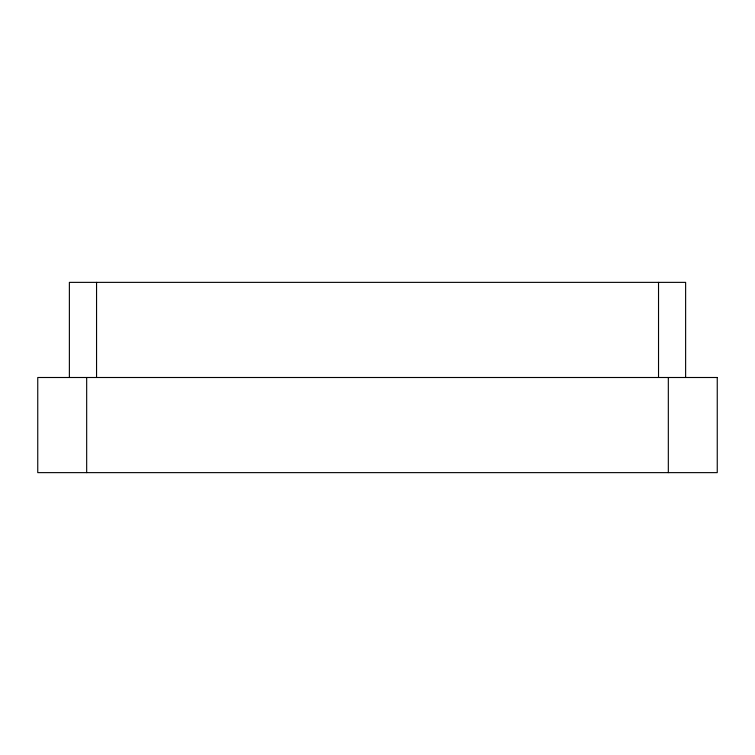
<?xml version="1.0" encoding="UTF-8"?>
<svg xmlns="http://www.w3.org/2000/svg" width="755" height="755" viewBox="0 0 755 755"><rect width="100%" height="100%" fill="white"/><g stroke="black" fill="none" stroke-linecap="round" stroke-linejoin="round"><path stroke-width="1.13" d="M685.625 377.5L685.625 282.37L69.375 282.37L69.375 377.5M668.326 377.5L668.326 472.63M658.53 282.37L658.53 377.5M96.555 282.37L96.555 377.5M86.674 377.5L86.674 472.63M717.25 377.5L37.75 377.5L37.75 472.63L717.25 472.63L717.25 377.5"/></g></svg>
